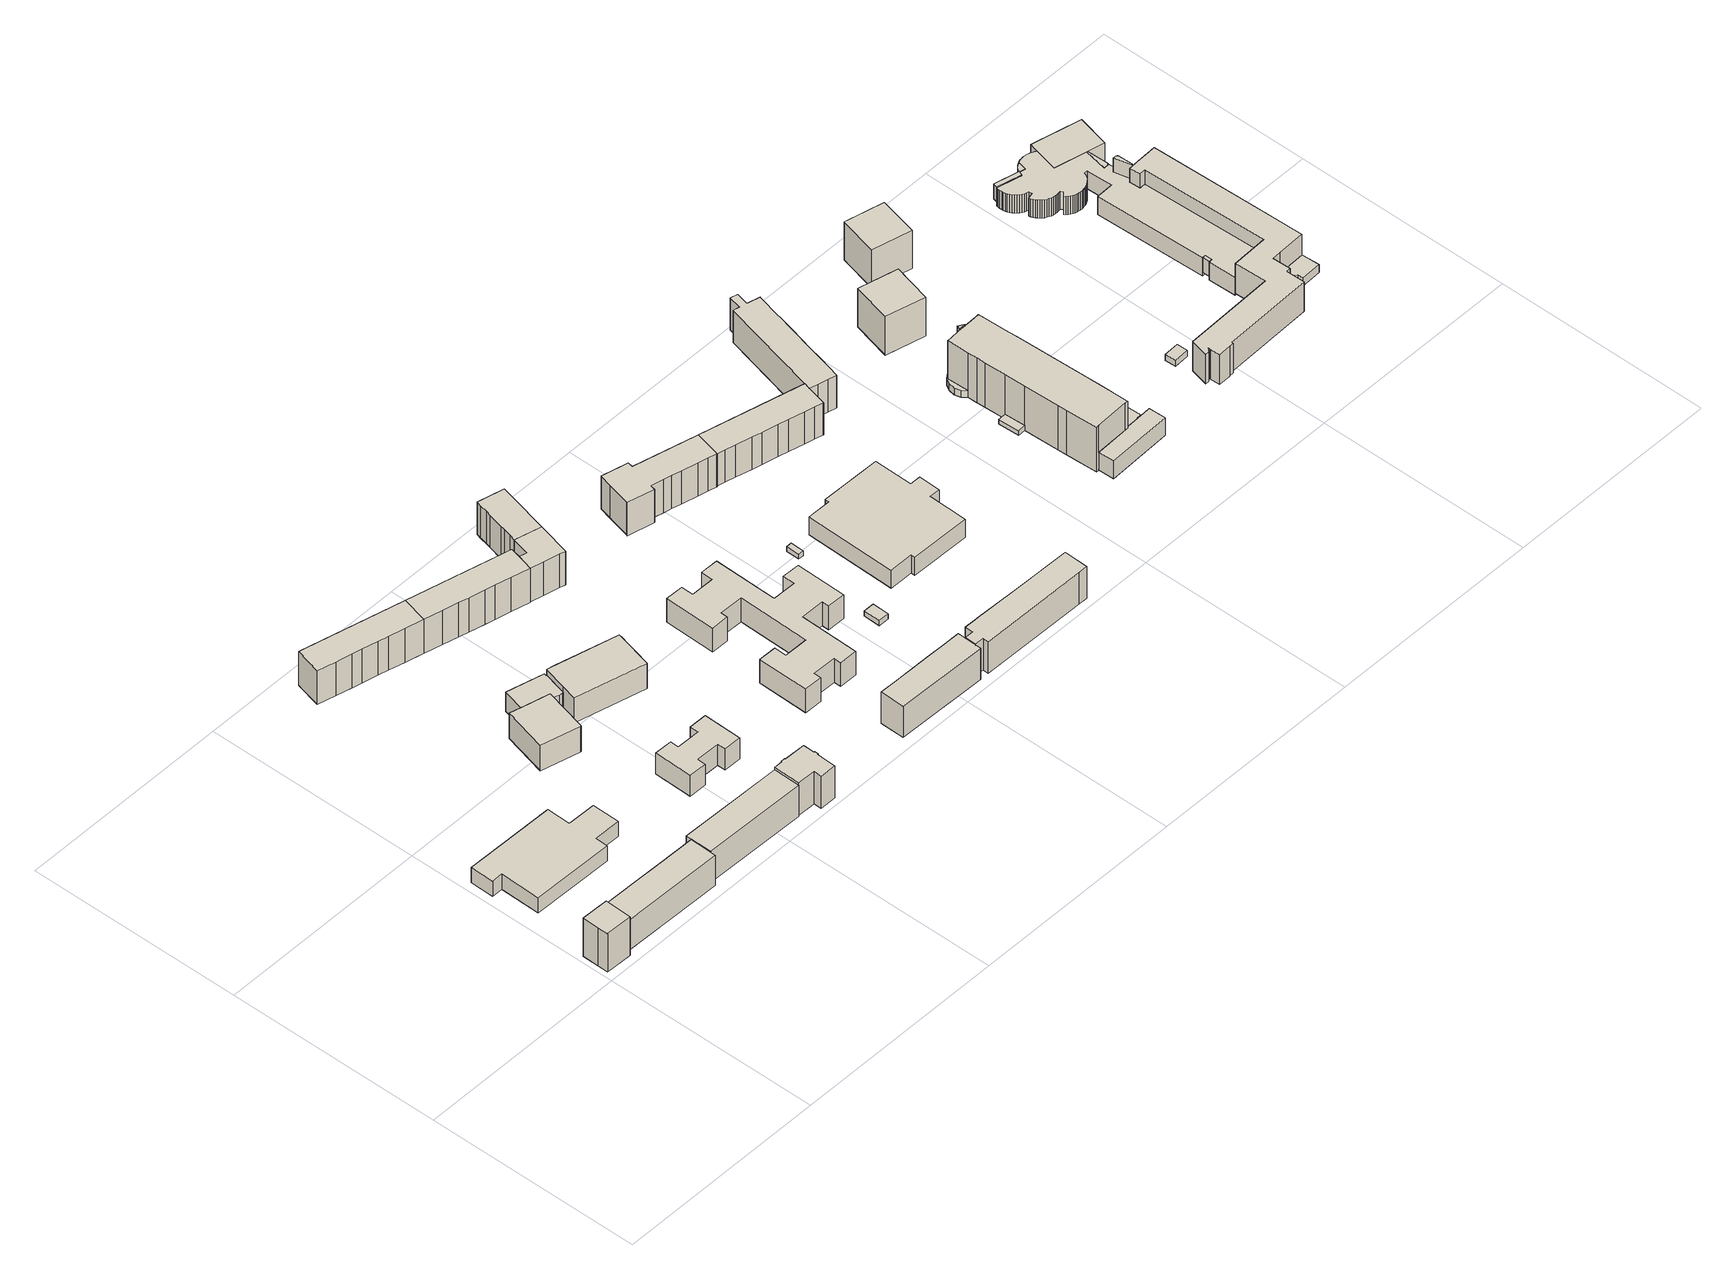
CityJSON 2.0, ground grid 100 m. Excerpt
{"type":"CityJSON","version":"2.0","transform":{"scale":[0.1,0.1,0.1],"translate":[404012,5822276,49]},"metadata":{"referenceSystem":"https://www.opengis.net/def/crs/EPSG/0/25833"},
"CityObjects":{
"building1":{"type":"Building","attributes":{"Gemeindeschluessel":"11000010","BezugspunktDach":"2200","function":"31001_1010","measuredHeight":20.04,"storeysAboveGround":6},"address":[{"country":"Germany","locality":"Berlin","thoroughfareNumber":"34","thoroughfareName":"Kyritzer Straße"}],"geometry":[{"type":"Solid","lod":"1","boundaries":[[[[0,1,2,3,4,5,6,7]],[[8,9,10,11,12,13,14,15]],[[8,15,7,6]],[[9,8,6,5]],[[10,9,5,4]],[[11,10,4,3]],[[12,11,3,2]],[[13,12,2,1]],[[14,13,1,0]],[[15,14,0,7]]]]}]},
"building2":{"type":"Building","attributes":{"Gemeindeschluessel":"11000010","BezugspunktDach":"2200","function":"31001_1010","measuredHeight":15.71,"storeysAboveGround":5},"address":[{"country":"Germany","locality":"Berlin","thoroughfareNumber":"36, 38, 40, 42","thoroughfareName":"Kyritzer Straße"}],"geometry":[{"type":"Solid","lod":"1","boundaries":[[[[16,17,18,19,20,21,22,23]],[[24,25,26,27,28,29,30,31]],[[24,31,23,22]],[[25,24,22,21]],[[26,25,21,20]],[[27,26,20,19]],[[28,27,19,18]],[[29,28,18,17]],[[30,29,17,16]],[[31,30,16,23]]]]}]},
"building3":{"type":"Building","attributes":{"Gemeindeschluessel":"11000010","BezugspunktDach":"2200","function":"31001_3021","measuredHeight":7.89,"storeysAboveGround":1},"address":[{"country":"Germany","locality":"Berlin","thoroughfareNumber":"43","thoroughfareName":"Kyritzer Straße"}],"geometry":[{"type":"Solid","lod":"1","boundaries":[[[[32,33,34,35,36,37,38,39,40,41]],[[42,43,44,45,46,47,48,49,50,51]],[[42,51,41,40]],[[43,42,40,39]],[[44,43,39,38]],[[45,44,38,37]],[[46,45,37,36]],[[47,46,36,35]],[[48,47,35,34]],[[49,48,34,33]],[[50,49,33,32]],[[51,50,32,41]]]]}]},
"building4":{"type":"Building","attributes":{"Gemeindeschluessel":"11000010","BezugspunktDach":"2200","function":"31001_1010","measuredHeight":16.17,"storeysAboveGround":5},"address":[{"country":"Germany","locality":"Berlin","thoroughfareNumber":"44, 46, 48, 50","thoroughfareName":"Kyritzer Straße"}],"geometry":[{"type":"Solid","lod":"1","boundaries":[[[[52,53,54,55,56]],[[57,58,59,60,61]],[[57,61,56,55]],[[58,57,55,54]],[[59,58,54,53]],[[60,59,53,52]],[[61,60,52,56]]]]}]},
"building5":{"type":"Building","attributes":{"Gemeindeschluessel":"11000010","BezugspunktDach":"2200","function":"31001_1010","measuredHeight":17.69,"storeysAboveGround":5},"address":[{"country":"Germany","locality":"Berlin","thoroughfareNumber":"60, 62, 64, 66","thoroughfareName":"Luckenwalder Straße"}],"geometry":[{"type":"Solid","lod":"1","boundaries":[[[[62,63,64,65,66,67,68,69,70,71]],[[72,73,74,75,76,77,78,79,80,81]],[[72,81,71,70]],[[73,72,70,69]],[[74,73,69,68]],[[75,74,68,67]],[[76,75,67,66]],[[77,76,66,65]],[[78,77,65,64]],[[79,78,64,63]],[[80,79,63,62]],[[81,80,62,71]]]]}]},
"building6":{"type":"Building","attributes":{"Gemeindeschluessel":"11000010","BezugspunktDach":"2200","function":"31001_3021","measuredHeight":10.93,"storeysAboveGround":3},"address":[{"country":"Germany","locality":"Berlin","thoroughfareNumber":"51","thoroughfareName":"Kyritzer Straße"}],"geometry":[{"type":"Solid","lod":"1","boundaries":[[[[82,83,84,85,86,87,88,89,90,91,92,93]],[[94,95,96,97,98,99,100,101,102,103,104,105]],[[94,105,93,92]],[[95,94,92,91]],[[96,95,91,90]],[[97,96,90,89]],[[98,97,89,88]],[[99,98,88,87]],[[100,99,87,86]],[[101,100,86,85]],[[102,101,85,84]],[[103,102,84,83]],[[104,103,83,82]],[[105,104,82,93]]]]}]},
"building7":{"type":"Building","attributes":{"Gemeindeschluessel":"11000010","BezugspunktDach":"2200","function":"31001_1010","measuredHeight":16.97,"storeysAboveGround":5},"address":[{"country":"Germany","locality":"Berlin","thoroughfareNumber":"2","thoroughfareName":"Fercher Straße"}],"geometry":[{"type":"Solid","lod":"1","boundaries":[[[[106,107,108,109,110,111,112,113,114,115,116,117,118,119,120]],[[121,122,123,124,125,126,127,128,129,130,131,132,133,134,135]],[[121,135,120,119]],[[122,121,119,118]],[[123,122,118,117]],[[124,123,117,116]],[[125,124,116,115]],[[126,125,115,114]],[[127,126,114,113]],[[128,127,113,112]],[[129,128,112,111]],[[130,129,111,110]],[[131,130,110,109]],[[132,131,109,108]],[[133,132,108,107]],[[134,133,107,106]],[[135,134,106,120]]]]}]},
"building8":{"type":"Building","attributes":{"name":"Ernst-Haeckel-Schule","Gemeindeschluessel":"11000010","function":"31001_3021"},"address":[{"country":"Germany","locality":"Berlin","thoroughfareNumber":"53","thoroughfareName":"Luckenwalder Straße"}],"children":["building8-1","building8-2","building8-3"]},
"building8-1":{"type":"BuildingPart","attributes":{"BezugspunktDach":"2200","measuredHeight":13.31,"storeysAboveGround":3},"parents":["building8"],"geometry":[{"type":"MultiSurface","lod":"1","boundaries":[[[136,137,138,139,140,141,142]],[[143,144,145,146,147,148,149]],[[143,149,142,141]],[[144,143,141,140]],[[150,151,140,139]],[[146,145,139,138]],[[147,146,138,137]],[[148,147,137,136]],[[149,148,136,142]],[[145,144,152,151,150]]]}]},
"building8-2":{"type":"BuildingPart","attributes":{"BezugspunktDach":"2200","measuredHeight":10.28,"storeysAboveGround":3},"parents":["building8"],"geometry":[{"type":"MultiSurface","lod":"1","boundaries":[[[153,151,150,154,155,156,157,158,159,160,161,162,163,164]],[[165,166,167,168,169,170,171,172,173,174,175,176,177,178]],[[165,178,164,163]],[[166,165,163,162]],[[167,166,162,161]],[[168,167,161,160]],[[169,168,179,180]],[[170,169,159,158]],[[171,170,158,157]],[[172,171,157,156]],[[173,172,156,155]],[[174,173,155,154]],[[175,174,154,150]],[[176,175,145,144]],[[177,176,151,153]],[[178,177,153,164]],[[180,179,160,159]],[[144,145,150,151]]]}]},
"building8-3":{"type":"BuildingPart","attributes":{"BezugspunktDach":"2200","measuredHeight":13.22,"storeysAboveGround":3},"parents":["building8"],"geometry":[{"type":"Solid","lod":"1","boundaries":[[[[181,182,183,184,185,186,187,188,189,190]],[[180,179,191,192,193,194,195,196,197,198]],[[180,198,190,189]],[[179,160,159,180,189,188]],[[191,179,188,187]],[[192,191,187,186]],[[193,192,186,185]],[[194,193,185,184]],[[195,194,184,183]],[[196,195,183,182]],[[197,196,182,181]],[[198,197,181,190]],[[180,159,160,179]]]]}]},
"building9":{"type":"Building","attributes":{"Gemeindeschluessel":"11000010","BezugspunktDach":"2200","function":"31001_1010","measuredHeight":17.89,"storeysAboveGround":5},"address":[{"country":"Germany","locality":"Berlin","thoroughfareNumber":"52, 54, 56, 58","thoroughfareName":"Luckenwalder Straße"}],"geometry":[{"type":"Solid","lod":"1","boundaries":[[[[199,200,201,202,203,204,205,206,207,69,68]],[[208,209,210,211,212,213,214,215,216,217,218]],[[208,218,68,69]],[[209,208,69,207]],[[210,209,207,206]],[[211,210,206,205]],[[212,211,205,204]],[[213,212,204,203]],[[214,213,203,202]],[[215,214,202,201]],[[216,215,201,200]],[[217,216,200,199]],[[218,217,199,68]]]]}]},
"building10":{"type":"Building","attributes":{"Gemeindeschluessel":"11000010","BezugspunktDach":"2200","function":"31001_1010","measuredHeight":17.6,"storeysAboveGround":5},"address":[{"country":"Germany","locality":"Berlin","thoroughfareNumber":"50","thoroughfareName":"Luckenwalder Straße"}],"geometry":[{"type":"Solid","lod":"1","boundaries":[[[[219,220,221,222,223,224,225,206,205]],[[226,227,228,229,230,231,232,233,234]],[[226,234,205,206]],[[227,226,206,225]],[[228,227,225,224]],[[229,228,224,223]],[[230,229,223,222]],[[231,230,222,221]],[[232,231,221,220]],[[233,232,220,219]],[[234,233,219,205]]]]}]},
"building11":{"type":"Building","attributes":{"Gemeindeschluessel":"11000010","BezugspunktDach":"2200","function":"31001_1010","measuredHeight":16.29,"storeysAboveGround":5},"address":[{"country":"Germany","locality":"Berlin","thoroughfareNumber":"52, 54, 56","thoroughfareName":"Kyritzer Straße"}],"geometry":[{"type":"Solid","lod":"1","boundaries":[[[[235,236,237,238,239,240,241,242,243,244,245,246]],[[247,248,249,250,251,252,253,254,255,256,257,258]],[[247,258,246,245]],[[248,247,245,244]],[[249,248,244,243]],[[250,249,243,242]],[[251,250,242,241]],[[252,251,241,240]],[[253,252,240,239]],[[254,253,239,238]],[[255,254,238,237]],[[256,255,237,236]],[[257,256,236,235]],[[258,257,235,246]]]]}]},
"building12":{"type":"Building","attributes":{"Gemeindeschluessel":"11000010","BezugspunktDach":"2200","function":"31001_3021","measuredHeight":12.39,"storeysAboveGround":3},"address":[{"country":"Germany","locality":"Berlin","thoroughfareNumber":"51","thoroughfareName":"Luckenwalder Straße"}],"geometry":[{"type":"Solid","lod":"1","boundaries":[[[[259,260,261,262,263,264,265,266,267,268,269,270,271,272,273,274,275,276,277,278,279,280,281,282,283,284,285,286]],[[287,288,289,290,291,292,293,294,295,296,297,298,299,300,301,302,303,304,305,306,307,308,309,310,311,312,313,314]],[[287,314,286,285]],[[288,287,285,284]],[[289,288,284,283]],[[290,289,283,282]],[[291,290,282,281]],[[292,291,281,280]],[[293,292,280,279]],[[294,293,279,278]],[[295,294,278,277]],[[296,295,277,276]],[[297,296,276,275]],[[298,297,275,274]],[[299,298,274,273]],[[300,299,273,272]],[[301,300,272,271]],[[302,301,271,270]],[[303,302,270,269]],[[304,303,269,268]],[[305,304,268,267]],[[306,305,267,266]],[[307,306,266,265]],[[308,307,265,264]],[[309,308,264,263]],[[310,309,263,262]],[[311,310,262,261]],[[312,311,261,260]],[[313,312,260,259]],[[314,313,259,286]]]]}]},
"building13":{"type":"Building","attributes":{"Gemeindeschluessel":"11000010","BezugspunktDach":"2200","function":"31001_1010","measuredHeight":16.92,"storeysAboveGround":5},"address":[{"country":"Germany","locality":"Berlin","thoroughfareNumber":"1, 3","thoroughfareName":"Michendorfer Straße"}],"geometry":[{"type":"Solid","lod":"1","boundaries":[[[[223,315,316,317,318,319,320,321,322,323,224]],[[324,325,326,327,328,329,330,331,332,333,334]],[[324,334,224,323]],[[325,324,323,322]],[[326,325,322,321]],[[327,326,321,320]],[[328,327,320,319]],[[329,328,319,318]],[[330,329,318,317]],[[331,330,317,316]],[[332,331,316,315]],[[333,332,315,223]],[[334,333,223,224]]]]}]},
"building14":{"type":"Building","attributes":{"Gemeindeschluessel":"11000010","BezugspunktDach":"2200","function":"31001_2523","measuredHeight":2.69,"storeysAboveGround":1},"address":[{"country":"Germany","locality":"Berlin","thoroughfareNumber":"3","thoroughfareName":"Kyritzer Straße"}],"geometry":[{"type":"Solid","lod":"1","boundaries":[[[[335,336,337,338]],[[339,340,341,342]],[[339,342,338,337]],[[340,339,337,336]],[[341,340,336,335]],[[342,341,335,338]]]]}]},
"building15":{"type":"Building","attributes":{"Gemeindeschluessel":"11000010","BezugspunktDach":"2200","function":"31001_1010","measuredHeight":16.57,"storeysAboveGround":5},"address":[{"country":"Germany","locality":"Berlin","thoroughfareNumber":"58, 60, 62, 64","thoroughfareName":"Kyritzer Straße"}],"geometry":[{"type":"Solid","lod":"1","boundaries":[[[[343,344,345,346,347,348,349,350,351,352,353,354]],[[355,356,357,358,359,360,361,362,363,364,365,366]],[[355,366,354,353]],[[356,355,353,352]],[[357,356,352,351]],[[358,357,351,350]],[[359,358,350,349]],[[360,359,349,348]],[[361,360,348,347]],[[362,361,347,346]],[[363,362,346,345]],[[364,363,345,344]],[[365,364,344,343]],[[366,365,343,354]]]]}]},
"building16":{"type":"Building","attributes":{"Gemeindeschluessel":"11000010","BezugspunktDach":"2200","function":"31001_2000","measuredHeight":2.44,"storeysAboveGround":1},"address":[{"country":"Germany","locality":"Berlin","thoroughfareNumber":"47 (3)","thoroughfareName":"Luckenwalder Straße"}],"geometry":[{"type":"Solid","lod":"1","boundaries":[[[[367,368,369,370]],[[371,372,373,374]],[[371,374,370,369]],[[372,371,369,368]],[[373,372,368,367]],[[374,373,367,370]]]]}]},
"building17":{"type":"Building","attributes":{"Gemeindeschluessel":"11000010","BezugspunktDach":"2200","function":"31001_1010","measuredHeight":17.22,"storeysAboveGround":5},"address":[{"country":"Germany","locality":"Berlin","thoroughfareNumber":"44, 46, 48","thoroughfareName":"Luckenwalder Straße"}],"geometry":[{"type":"Solid","lod":"1","boundaries":[[[[375,376,377,378,379,380,381,382,383,384,385,386,387,388,389,390]],[[391,392,393,394,395,396,397,398,399,400,401,402,403,404,405,406]],[[391,406,390,389]],[[392,391,389,388]],[[393,392,388,387]],[[394,393,387,386]],[[395,394,386,385]],[[396,395,385,384]],[[397,396,384,383]],[[398,397,383,382]],[[399,398,382,381]],[[400,399,381,380]],[[401,400,380,379]],[[402,401,379,378]],[[403,402,378,377]],[[404,403,377,376]],[[405,404,376,375]],[[406,405,375,390]]]]}]},
"building18":{"type":"Building","attributes":{"Gemeindeschluessel":"11000010","BezugspunktDach":"2200","function":"31001_3021","measuredHeight":9.41,"storeysAboveGround":1},"address":[{"country":"Germany","locality":"Berlin","thoroughfareNumber":"45","thoroughfareName":"Luckenwalder Straße"}],"geometry":[{"type":"Solid","lod":"1","boundaries":[[[[407,408,409,410,411,412,413,414,415,416,417,418]],[[419,420,421,422,423,424,425,426,427,428,429,430]],[[419,430,418,417]],[[420,419,417,416]],[[421,420,416,415]],[[422,421,415,414]],[[423,422,414,413]],[[424,423,413,412]],[[425,424,412,411]],[[426,425,411,410]],[[427,426,410,409]],[[428,427,409,408]],[[429,428,408,407]],[[430,429,407,418]]]]}]},
"building19":{"type":"Building","attributes":{"Gemeindeschluessel":"11000010","BezugspunktDach":"2200","function":"31001_1010","measuredHeight":16.89,"storeysAboveGround":5},"address":[{"country":"Germany","locality":"Berlin","thoroughfareNumber":"36, 38, 40, 42","thoroughfareName":"Luckenwalder Straße"}],"geometry":[{"type":"Solid","lod":"1","boundaries":[[[[431,432,433,434,435,436,437,438,439,440,441,442,443,444,384,383]],[[445,446,447,448,449,450,451,452,453,454,455,456,457,458,459,460]],[[445,460,383,384]],[[446,445,384,444]],[[447,446,444,443]],[[448,447,443,442]],[[449,448,442,441]],[[450,449,441,440]],[[451,450,440,439]],[[452,451,439,438]],[[453,452,438,437]],[[454,453,437,436]],[[455,454,436,435]],[[456,455,435,434]],[[457,456,434,433]],[[458,457,433,432]],[[459,458,432,431]],[[460,459,431,383]]]]}]},
"building20":{"type":"Building","attributes":{"Gemeindeschluessel":"11000010","BezugspunktDach":"2200","function":"31001_1010","measuredHeight":16.99,"storeysAboveGround":5},"address":[{"country":"Germany","locality":"Berlin","thoroughfareNumber":"28, 30, 32, 34","thoroughfareName":"Luckenwalder Straße"}],"geometry":[{"type":"Solid","lod":"1","boundaries":[[[[461,462,463,464,465,466,467,468,469,470,471,472,473,474,475,476,477,478,444,443]],[[479,480,481,482,483,484,485,486,487,488,489,490,491,492,493,494,495,496,497,498]],[[479,498,443,444]],[[480,479,444,478]],[[481,480,478,477]],[[482,481,477,476]],[[483,482,476,475]],[[484,483,475,474]],[[485,484,474,473]],[[486,485,473,472]],[[487,486,472,471]],[[488,487,471,470]],[[489,488,470,469]],[[490,489,469,468]],[[491,490,468,467]],[[492,491,467,466]],[[493,492,466,465]],[[494,493,465,464]],[[495,494,464,463]],[[496,495,463,462]],[[497,496,462,461]],[[498,497,461,443]]]]}]},
"building21":{"type":"Building","attributes":{"Gemeindeschluessel":"11000010","BezugspunktDach":"2200","function":"31001_2143","measuredHeight":2.43,"storeysAboveGround":1},"address":[{"country":"Germany","locality":"Berlin","thoroughfareNumber":"63 (1)","thoroughfareName":"Kyritzer Straße"}],"geometry":[{"type":"Solid","lod":"1","boundaries":[[[[499,500,501,502]],[[503,504,505,506]],[[503,506,502,501]],[[504,503,501,500]],[[505,504,500,499]],[[506,505,499,502]]]]}]},
"building22":{"type":"Building","attributes":{"Gemeindeschluessel":"11000010","function":"31001_3052"},"address":[{"country":"Germany","locality":"Berlin","thoroughfareNumber":"63","thoroughfareName":"Kyritzer Straße"}],"children":["building22-1","building22-2","building22-3","building22-4"]},
"building22-1":{"type":"BuildingPart","attributes":{"BezugspunktDach":"2200","measuredHeight":23.4,"storeysAboveGround":8},"parents":["building22"],"geometry":[{"type":"MultiSurface","lod":"1","boundaries":[[[507,508,509,510,511,512,513,514,515,516,517,518,519,520,521,522,523,524,525,526,527,528,529]],[[530,531,532,533,534,535,536,537,538,539,540,541,542,543,544,545,546,547,548,549,550,551,552]],[[553,554,555,556,530,552,529,528]],[[557,553,556,558,559,531,530,528,527]],[[532,531,527,526]],[[533,532,526,525]],[[534,533,525,524]],[[535,534,524,523]],[[536,535,523,522]],[[537,536,522,521]],[[538,537,521,520]],[[539,538,520,519],[560,561,562,563]],[[564,565,519,518]],[[540,539,566,567]],[[541,540,567,568,569,564,570,518,517]],[[571,569,568,572,542,541,517,516]],[[573,571,516,515]],[[543,542,572,574]],[[544,543,515,514]],[[545,544,514,513]],[[546,545,513,512]],[[547,546,512,511]],[[548,547,511,510]],[[549,548,510,509]],[[550,549,509,508]],[[551,550,508,507]],[[552,551,575,555,554,576,507,529]],[[556,555,554,553]],[[559,558,556,553,557]],[[562,561,560,563]],[[567,566,565,564]],[[570,564,569,568,567]],[[572,568,569,571]],[[574,572,571,573]],[[576,554,555,575]]]}]},
"building22-2":{"type":"BuildingPart","attributes":{"BezugspunktDach":"2200","measuredHeight":9.21,"storeysAboveGround":8},"parents":["building22"],"geometry":[{"type":"MultiSurface","lod":"1","boundaries":[[[577,578,579,580,565,564,569,571,573]],[[572,568,567,566,581,582,583,584,574]],[[581,566,561,585,586,562,565,580]],[[582,581,580,579]],[[583,582,579,578]],[[584,583,578,577]],[[574,584,577,573]],[[574,573,571,572]],[[568,572,571,569]],[[567,568,569,564]],[[566,567,564,565]],[[562,586,585,561]]]}]},
"building22-3":{"type":"BuildingPart","attributes":{"BezugspunktDach":"2200","measuredHeight":6.29,"storeysAboveGround":8},"parents":["building22"],"geometry":[{"type":"MultiSurface","lod":"1","boundaries":[[[562,586,587,588,589,590,591,563]],[[592,593,594,595,596,585,561,560]],[[592,560,563,591]],[[593,592,591,590]],[[594,593,590,589]],[[595,594,589,588]],[[596,595,588,587]],[[585,596,587,586]],[[561,585,586,562]],[[561,597,562,563,560]]]}]},
"building22-4":{"type":"BuildingPart","attributes":{"BezugspunktDach":"2200","measuredHeight":3.61,"storeysAboveGround":8},"parents":["building22"],"geometry":[{"type":"Solid","lod":"1","boundaries":[[[[598,576,554,553,557,599,600,601,602,603,604]],[[605,606,607,608,609,558,556,555,575,610,611]],[[605,611,604,603]],[[606,605,603,602]],[[607,606,602,601]],[[608,607,601,600]],[[609,608,600,599]],[[558,609,599,557]],[[610,575,576,598]],[[611,610,598,604]],[[558,557,553,556]],[[555,556,553,554]],[[575,555,554,576]]]]}]},
"building23":{"type":"Building","attributes":{"Gemeindeschluessel":"11000010","BezugspunktDach":"2200","function":"51009_1610","measuredHeight":23.77,"storeysAboveGround":0},"address":[{"country":"Germany","locality":"Berlin"}],"geometry":[{"type":"Solid","lod":"1","boundaries":[[[[612,613,614,615]],[[616,617,618,619]],[[616,619,615,614]],[[617,616,614,613]],[[618,617,613,612]],[[619,618,612,615]]]]}]},
"building24":{"type":"Building","attributes":{"Gemeindeschluessel":"11000010","BezugspunktDach":"2200","function":"31001_1010","measuredHeight":20.19,"storeysAboveGround":7},"address":[{"country":"Germany","locality":"Berlin","thoroughfareNumber":"31","thoroughfareName":"Luckenwalder Straße"}],"geometry":[{"type":"Solid","lod":"1","boundaries":[[[[620,621,622,623]],[[624,625,626,627]],[[624,627,623,622]],[[625,624,622,621]],[[626,625,621,620]],[[627,626,620,623]]]]}]},
"building25":{"type":"Building","attributes":{"Gemeindeschluessel":"11000010","BezugspunktDach":"2200","function":"31001_1010","measuredHeight":20.02,"storeysAboveGround":7},"address":[{"country":"Germany","locality":"Berlin","thoroughfareNumber":"7","thoroughfareName":"Luckenwalder Straße"}],"geometry":[{"type":"Solid","lod":"1","boundaries":[[[[628,629,630,631]],[[632,633,634,635]],[[632,635,631,630]],[[633,632,630,629]],[[634,633,629,628]],[[635,634,628,631]]]]}]},
"building26":{"type":"Building","attributes":{"Gemeindeschluessel":"11000010","BezugspunktDach":"2200","function":"31001_2140","measuredHeight":3.13,"storeysAboveGround":1},"address":[{"country":"Germany","locality":"Berlin","thoroughfareNumber":"103 (1)","thoroughfareName":"Kyritzer Straße"}],"geometry":[{"type":"Solid","lod":"1","boundaries":[[[[636,637,638,639]],[[640,641,642,643]],[[640,643,639,638]],[[641,640,638,637]],[[642,641,637,636]],[[643,642,636,639]]]]}]},
"building27":{"type":"Building","attributes":{"name":"Sartre-Gymnasium","Gemeindeschluessel":"11000010","function":"31001_3021"},"address":[{"country":"Germany","locality":"Berlin","thoroughfareNumber":"103","thoroughfareName":"Kyritzer Straße"},{"country":"Germany","locality":"Berlin","thoroughfareNumber":"3","thoroughfareName":"Luckenwalder Straße"}],"children":["building27-1","building27-2","building27-3","building27-4","building27-5","building27-6","building27-7","building27-8"]},
"building27-1":{"type":"BuildingPart","attributes":{"BezugspunktDach":"2200","measuredHeight":15.5,"storeysAboveGround":4},"parents":["building27"],"geometry":[{"type":"MultiSurface","lod":"1","boundaries":[[[644,645,646,647,648,649,650,651,652,653,654,655,656,657,658,659,660,661,662,663,664,665,666,667,668,669,670,671,672,673,674,675,676]],[[677,678,679,680,681,682,683,684,685,686,687,688,689,690,691,692,693,694,695,696,697,698,699,700,701,702,703,704,705,706,707,708,709]],[[677,709,676,675]],[[678,677,675,674]],[[679,678,674,673]],[[680,710,711,679,673,672]],[[712,710,672,671]],[[713,712,671,670]],[[683,714,713,670,669]],[[715,714,669,668]],[[685,716,715,684,668,667]],[[717,716,667,666]],[[718,717,666,665]],[[719,718,687,665,664]],[[689,688,664,663]],[[690,689,663,662]],[[691,690,662,661]],[[692,691,661,660]],[[693,692,660,659]],[[694,693,659,658]],[[720,721,722,723,724,695,694,658,657]],[[696,695,657,656]],[[697,696,656,655]],[[698,697,655,654]],[[699,698,654,653]],[[700,699,653,652]],[[701,700,652,651]],[[702,701,651,650]],[[703,702,650,649]],[[704,703,649,648]],[[705,704,648,647]],[[706,705,647,646]],[[707,706,646,645]],[[708,707,645,644]],[[709,708,644,676]],[[679,711,710,680]],[[681,680,710,712]],[[682,681,712,713]],[[682,713,714,683]],[[684,683,714,715]],[[684,715,716,685]],[[686,685,716,717]],[[687,686,717,718]],[[688,687,718,719]],[[724,723,722,721,720]]]}]},
"building27-2":{"type":"BuildingPart","attributes":{"BezugspunktDach":"2200","measuredHeight":9.47,"storeysAboveGround":4},"parents":["building27"],"geometry":[{"type":"MultiSurface","lod":"1","boundaries":[[[725,726,727,728,729,730,731,732,733,734,735,736,737,738,739,740,741,742,743,744,745,746,747,748,749,750,751,752,753,754,755,756,757,758,759,760,761,762,763,764,765,766,767,768,769,770,771,772,773,774,775,776,777,778,779,780,781,711,710,712,713,714,715,716,717,718,719,782,783,784,785,786,787,788,789,790,791,792,793,794,795,796,797,798,799,800,801,802,803,804,805,806,807,808]],[[809,810,811,812,813,814,815,816,817,818,819,820,821,822,823,824,825,826,827,828,829,830,831,832,833,834,835,836,837,838,839,840,841,842,843,844,845,846,847,848,849,850,851,852,853,854,855,856,857,858,859,860,861,862,863,864,865,866,867,868,869,870,871,872,873,874,875,876,877,878,879,880,881,882,883,884,885,886,887,888,889,890,891,892,893,894,895,896,897,898,899,900,901,902]],[[809,902,808,807]],[[810,809,807,806]],[[811,810,806,805]],[[812,811,903,904]],[[813,812,904,905]],[[814,813,905,906]],[[815,814,907,908]],[[816,815,909,908,910]],[[817,816,910,911,799]],[[818,817,799,798]],[[819,818,798,797]],[[820,819,797,796]],[[821,820,796,795]],[[822,821,795,794]],[[823,822,794,793]],[[824,823,793,792]],[[825,824,792,791]],[[826,825,791,790]],[[827,826,790,789]],[[828,827,789,788]],[[831,830,912,913]],[[832,831,913,914,784]],[[833,832,914,915,783]],[[834,833,915,916,917]],[[835,834,782,719]],[[836,835,688,687,718]],[[837,836,718,687,686]],[[838,837,686,685,716]],[[839,838,685,684,715]],[[840,839,684,683]],[[841,840,714,683,682,713]],[[842,841,682,681,712]],[[843,842,681,680,710]],[[844,843,680,679,711]],[[845,844,711,781]],[[846,845,918,919,920]],[[847,846,780,920,921]],[[848,847,779,921,922]],[[849,848,778,777]],[[850,849,777,776]],[[851,850,776,775]],[[852,851,775,774]],[[853,852,774,773]],[[854,853,773,772]],[[855,854,772,771]],[[856,855,771,770]],[[857,856,770,769]],[[858,857,769,768]],[[859,858,768,767]],[[860,859,767,766]],[[861,860,766,765]],[[862,861,765,764]],[[863,862,764,763]],[[864,863,763,762]],[[865,864,762,761]],[[866,865,761,760]],[[867,866,760,759]],[[868,867,759,758]],[[869,868,758,757]],[[870,869,757,756]],[[871,870,756,755]],[[872,871,755,754]],[[873,872,754,753]],[[874,873,753,752]],[[875,874,752,751]],[[876,875,751,750]],[[877,876,750,749]],[[878,877,749,748]],[[879,878,748,747]],[[880,879,747,746]],[[881,880,746,745]],[[882,881,745,744]],[[883,882,744,743]],[[884,883,743,742]],[[885,884,742,741]],[[886,885,741,740]],[[887,886,740,739]],[[888,887,739,738]],[[889,888,738,737]],[[890,889,737,736]],[[891,890,736,735]],[[892,891,735,734]],[[893,892,734,733]],[[894,893,733,732]],[[895,894,732,731]],[[896,895,731,730]],[[897,896,730,729]],[[898,897,729,728]],[[899,898,728,727]],[[900,899,727,726]],[[901,900,726,725]],[[902,901,725,808]],[[904,903,805,804]],[[905,904,923,804,803]],[[906,905,803,802]],[[908,907,802,801]],[[910,908,909,801,800]],[[924,800,799,911,910]],[[829,828,788,787]],[[830,829,787,786]],[[912,786,785,913]],[[785,784,914,913]],[[925,784,783,915,914]],[[917,916,915,926,783,782]],[[719,718,687,688]],[[686,687,718,717]],[[927,717,716,685,686]],[[716,715,684,685]],[[683,684,715,714]],[[713,682,683,714]],[[713,712,681,682]],[[712,710,680,681]],[[928,710,711,679,680]],[[929,920,919,918,781,780]],[[921,920,780,779]],[[922,921,779,778]]]}]},
"building27-3":{"type":"BuildingPart","attributes":{"BezugspunktDach":"2200","measuredHeight":4.03,"storeysAboveGround":4},"parents":["building27"],"geometry":[{"type":"Solid","lod":"1","boundaries":[[[[930,931,932,933,934,721,720]],[[722,935,936,937,938,939,723]],[[935,722,721,934]],[[936,935,934,933]],[[937,936,933,932]],[[938,937,932,931]],[[939,938,931,930]],[[723,939,930,720]],[[722,723,720,721]]]]}]},
"building27-4":{"type":"BuildingPart","attributes":{"BezugspunktDach":"2200","measuredHeight":9.68,"storeysAboveGround":4},"parents":["building27"],"geometry":[{"type":"MultiSurface","lod":"1","boundaries":[[[940,941,942,943,944,945,946]],[[947,948,949,950,951,952,953]],[[788,787,829,828,947,953,946,945]],[[948,947,945,944]],[[949,948,944,943]],[[950,949,943,942]],[[951,950,942,941]],[[954,940,941,955,912,952,951,941,940]],[[956,787,786,940,946]],[[953,952,830,829]],[[828,829,787,788]],[[912,955,941,940,954]],[[829,830,786,787,956]]]}]},
"building27-5":{"type":"BuildingPart","attributes":{"BezugspunktDach":"2200","measuredHeight":7.7,"storeysAboveGround":4},"parents":["building27"],"geometry":[{"type":"MultiSurface","lod":"1","boundaries":[[[957,958,959,960]],[[921,920,919,922]],[[921,779,778,960,959]],[[919,781,780,958,957]],[[922,919,957,960]],[[922,778,779,921]],[[921,779,780,920]],[[920,780,781,919]]]}]},
"building27-6":{"type":"BuildingPart","attributes":{"BezugspunktDach":"2200","measuredHeight":7.61,"storeysAboveGround":4},"parents":["building27"],"geometry":[{"type":"MultiSurface","lod":"1","boundaries":[[[961,962,963,941,940,964]],[[912,955,916,915,914,913]],[[786,785,964,940]],[[916,955,941,963]],[[783,782,963,962]],[[784,783,915,962,961]],[[785,784,965,961,964]],[[912,913,785,786]],[[955,912,966,940,941]],[[915,916,782,783]],[[914,915,783,784]],[[913,914,965,784,785]]]}]},
"building27-7":{"type":"BuildingPart","attributes":{"BezugspunktDach":"2200","measuredHeight":7.85,"storeysAboveGround":4},"parents":["building27"],"geometry":[{"type":"MultiSurface","lod":"1","boundaries":[[[967,968,969,970,971,972,973,974,975,976]],[[977,978,979,980,981,982,911,910,908,907]],[[977,907,976,975]],[[978,977,975,974]],[[979,978,974,973]],[[980,979,973,972]],[[981,980,972,971]],[[982,981,971,970]],[[911,982,970,969]],[[800,799,969,968]],[[801,800,968,967]],[[907,802,801,908,967,976]],[[910,911,983,799,800]],[[908,910,800,801]],[[908,801,802,907]]]}]},
"building27-8":{"type":"BuildingPart","attributes":{"BezugspunktDach":"2200","measuredHeight":7.91,"storeysAboveGround":4},"parents":["building27"],"geometry":[{"type":"MultiSurface","lod":"1","boundaries":[[[984,985,986,987,988]],[[989,906,905,904,903]],[[989,903,988,987]],[[906,989,987,986]],[[803,802,906,986,985]],[[804,803,990,985,984]],[[805,804,904,984,988]],[[991,905,906,802,803]],[[904,905,990,803,804]],[[903,904,804,805]]]}]}
},
"vertices":[
[10,26,233],[131,23,233],[133,23,233],[133,39,233],[136,147,233],[11,150,233],[9,74,233],[8,26,233],[9,74,33],[11,150,33],[136,147,33],[133,39,33],[133,23,33],[131,23,33],[10,26,33],[8,26,33],
[617,29,197],[618,54,197],[620,153,197],[439,156,197],[319,159,197],[136,162,197],[136,147,197],[133,39,197],[136,147,40],[136,162,40],[319,159,40],[439,156,40],[620,153,40],[618,54,40],[617,29,40],[133,39,40],
[79,620,106],[75,433,106],[456,427,106],[456,487,106],[580,484,106],[582,610,106],[450,613,106],[452,722,106],[29,729,106],[27,620,106],[29,729,27],[452,722,27],[450,613,27],[582,610,27],[580,484,27],[456,487,27],[456,427,27],[75,433,27],[79,620,27],[27,620,27],
[1102,44,200],[1104,168,200],[621,178,200],[620,153,200],[618,54,200],[620,153,38],[621,178,38],[1104,168,38],[1102,44,38],[618,54,38],
[449,1783,189],[520,1766,189],[565,1755,189],[636,1738,189],[682,1727,189],[753,1709,189],[837,1689,189],[866,1809,189],[396,1924,189],[366,1803,189],[396,1924,12],[866,1809,12],[837,1689,12],[753,1709,12],[682,1727,12],[636,1738,12],[565,1755,12],[520,1766,12],[449,1783,12],[366,1803,12],
[993,417,147],[994,455,147],[1103,453,147],[1103,415,147],[1184,414,147],[1187,590,147],[1105,591,147],[1105,552,147],[995,554,147],[996,593,147],[914,595,147],[911,418,147],[914,595,38],[996,593,38],[995,554,38],[1105,552,38],[1105,591,38],[1187,590,38],[1184,414,38],[1103,415,38],[1103,453,38],[994,455,38],[993,417,38],[911,418,38],
[1186,43,212],[1185,7,212],[1261,5,212],[1263,75,212],[1263,93,212],[1267,93,212],[1267,113,212],[1263,113,212],[1264,165,212],[1164,167,212],[1164,171,212],[1144,171,212],[1144,167,212],[1104,168,212],[1102,44,212],[1104,168,43],[1144,167,43],[1144,171,43],[1164,171,43],[1164,167,43],[1264,165,43],[1263,113,43],[1267,113,43],[1267,93,43],[1263,93,43],[1263,75,43],[1261,5,43],[1185,7,43],[1186,43,43],[1102,44,43],
[835,900,145],[838,900,145],[889,1101,145],[888,1102,145],[782,1128,145],[710,1147,145],[659,945,145],[710,1147,12],[782,1128,12],[888,1102,12],[889,1101,12],[838,900,12],[835,900,12],[659,945,12],[888,1102,113],[782,1128,113],[782,1128,70],
[783,1132,113],[889,1105,113],[899,1102,113],[933,1094,113],[946,1091,113],[947,1093,113],[951,1092,113],[978,1199,113],[975,1199,113],[978,1211,113],[810,1253,113],[780,1132,113],[810,1253,11],[978,1211,11],[975,1199,11],[978,1199,11],[951,1092,11],[947,1093,11],[946,1091,11],[933,1094,11],[899,1102,11],[889,1105,11],[888,1102,11],[782,1128,11],[783,1132,11],[780,1132,11],[978,1199,13],[951,1092,13],
[1252,940,145],[1271,1017,145],[1278,1042,145],[1283,1064,145],[1292,1101,145],[1297,1119,145],[1016,1189,145],[978,1199,145],[951,1092,145],[933,1020,145],[1016,1189,13],[1297,1119,13],[1292,1101,13],[1283,1064,13],[1278,1042,13],[1271,1017,13],[1252,940,13],[933,1020,13],
[919,1669,189],[990,1652,189],[1036,1640,189],[1106,1623,189],[1152,1612,189],[1223,1595,189],[1306,1574,189],[1325,1648,189],[1336,1694,189],[866,1809,10],[1336,1694,10],[1325,1648,10],[1306,1574,10],[1223,1595,10],[1152,1612,10],[1106,1623,10],[1036,1640,10],[990,1652,10],[919,1669,10],[837,1689,10],
[1366,1560,189],[1437,1543,189],[1462,1537,189],[1497,1678,189],[1500,1691,189],[1380,1721,189],[1360,1639,189],[1325,1648,13],[1360,1639,13],[1380,1721,13],[1500,1691,13],[1497,1678,13],[1462,1537,13],[1437,1543,13],[1366,1560,13],[1306,1574,13],
[2096,21,208],[2097,45,208],[2098,98,208],[2099,135,208],[2048,136,208],[2012,136,208],[1928,138,208],[1892,138,208],[1796,140,208],[1760,140,208],[1673,142,208],[1671,30,208],[1673,142,45],[1760,140,45],[1796,140,45],[1892,138,45],[1928,138,45],[2012,136,45],[2048,136,45],[2099,135,45],[2098,98,45],[2097,45,45],[2096,21,45],[1671,30,45],
[1629,405,143],[1630,438,143],[1739,436,143],[1739,403,143],[1821,402,143],[1826,672,143],[1935,671,143],[1935,638,143],[2017,636,143],[2021,870,143],[1939,872,143],[1938,816,143],[1829,818,143],[1834,1112,143],[1752,1114,143],[1751,1058,143],[1642,1060,143],[1643,1116,143],[1561,1118,143],[1556,883,143],[1638,882,143],[1639,914,143],[1748,912,143],[1742,581,143],[1632,583,143],[1633,639,143],[1551,641,143],[1547,407,143],[1551,641,19],[1633,639,19],[1632,583,19],[1742,581,19],[1748,912,19],[1639,914,19],[1638,882,19],[1556,883,19],[1561,1118,19],[1643,1116,19],[1642,1060,19],[1751,1058,19],[1752,1114,19],[1834,1112,19],[1829,818,19],[1938,816,19],[1939,872,19],[2021,870,19],[2017,636,19],[1935,638,19],[1935,671,19],[1826,672,19],[1821,402,19],[1739,403,19],[1739,436,19],[1630,438,19],[1629,405,19],[1547,407,19],
[1543,1869,189],[1558,1930,189],[1438,1959,189],[1431,1934,189],[1423,1898,189],[1417,1875,189],[1400,1805,189],[1394,1782,189],[1386,1747,189],[1386,1747,20],[1394,1782,20],[1400,1805,20],[1417,1875,20],[1423,1898,20],[1431,1934,20],[1438,1959,20],[1558,1930,20],[1543,1869,20],[1500,1691,20],[1380,1721,20],
[2114,501,62],[2115,577,62],[2066,577,62],[2065,501,62],[2066,577,35],[2115,577,35],[2114,501,35],[2065,501,35],
[2137,44,214],[2136,19,214],[2640,12,214],[2682,12,214],[2685,123,214],[2418,128,214],[2214,133,214],[2178,133,214],[2138,134,214],[2138,97,214],[2098,98,214],[2097,45,214],[2098,98,48],[2138,97,48],[2138,134,48],[2178,133,48],[2214,133,48],[2418,128,48],[2685,123,48],[2682,12,48],[2640,12,48],[2136,19,48],[2137,44,48],[2097,45,48],
[2164,972,47],[2165,1033,47],[2140,1033,47],[2140,972,47],[2140,1033,22],[2165,1033,22],[2164,972,22],[2140,972,22],
[1929,1508,190],[1935,1532,190],[1991,1518,190],[2028,1509,190],[2072,1499,190],[2144,1481,190],[2189,1470,190],[2226,1461,190],[2227,1461,190],[2256,1581,190],[1965,1652,190],[1970,1676,190],[1851,1705,190],[1836,1646,190],[1810,1540,190],[1809,1537,190],[1810,1540,17],[1836,1646,17],[1851,1705,17],[1970,1676,17],[1965,1652,17],[2256,1581,17],[2227,1461,17],[2226,1461,17],[2189,1470,17],[2144,1481,17],[2072,1499,17],[2028,1509,17],[1991,1518,17],[1935,1532,17],[1929,1508,17],[1809,1537,17],
[2365,609,115],[2364,590,115],[2643,586,115],[2646,765,115],[2696,764,115],[2698,864,115],[2648,865,115],[2651,1043,115],[2373,1048,115],[2371,1029,115],[2263,1031,115],[2255,611,115],[2263,1031,21],[2371,1029,21],[2373,1048,21],[2651,1043,21],[2648,865,21],[2698,864,21],[2696,764,21],[2646,765,21],[2643,586,21],[2364,590,21],[2365,609,21],[2255,611,21],
[2228,1461,190],[2264,1452,190],[2310,1441,190],[2381,1423,190],[2426,1412,190],[2498,1395,190],[2543,1384,190],[2614,1366,190],[2659,1356,190],[2696,1346,190],[2697,1346,190],[2716,1425,190],[2718,1436,190],[2726,1466,190],[2256,1581,21],[2726,1466,21],[2718,1436,21],[2716,1425,21],[2697,1346,21],[2696,1346,21],[2659,1356,21],[2614,1366,21],[2543,1384,21],[2498,1395,21],[2426,1412,21],[2381,1423,21],[2310,1441,21],[2264,1452,21],[2228,1461,21],[2227,1461,21],
[2756,1426,190],[2801,1415,190],[2838,1407,190],[2839,1406,190],[2865,1512,190],[2882,1584,190],[2893,1629,190],[2911,1701,190],[2922,1745,190],[2939,1817,190],[2950,1862,190],[2959,1899,190],[2960,1899,190],[2901,1914,190],[2915,1972,190],[2883,1980,190],[2869,1921,190],[2840,1928,190],[2726,1466,20],[2840,1928,20],[2869,1921,20],[2883,1980,20],[2915,1972,20],[2901,1914,20],[2960,1899,20],[2959,1899,20],[2950,1862,20],[2939,1817,20],[2922,1745,20],[2911,1701,20],[2893,1629,20],[2882,1584,20],[2865,1512,20],[2839,1406,20],[2838,1407,20],[2801,1415,20],[2756,1426,20],[2718,1436,20],
[3162,782,71],[3198,784,71],[3194,880,71],[3158,879,71],[3194,880,47],[3198,784,47],[3162,782,47],[3158,879,47],
[3188,1060,280],[3189,1016,280],[3191,976,280],[3194,880,280],[3198,784,280],[3203,620,280],[3205,580,280],[3211,435,280],[3223,436,280],[3225,436,280],[3380,442,280],[3393,442,280],[3393,446,280],[3388,589,280],[3387,627,280],[3374,982,280],[3372,1022,280],[3366,1167,280],[3353,1166,280],[3289,1164,280],[3258,1164,280],[3199,1160,280],[3185,1160,280],[3199,1160,46],[3258,1164,46],[3289,1164,46],[3353,1166,46],[3366,1167,46],[3372,1022,46],[3374,982,46],[3387,627,46],[3388,589,46],[3393,446,46],[3393,442,46],[3380,442,46],[3225,436,46],[3223,436,46],[3211,435,46],[3205,580,46],[3203,620,46],[3198,784,46],[3194,880,46],[3191,976,46],[3189,1016,46],[3188,1060,46],[3185,1160,46],[3199,1160,83],[3185,1160,83],[3185,1160,47],[3199,1160,47],[3258,1164,83],[3258,1164,47],[3258,1164,65],[3388,589,49],[3393,446,49],[3393,446,112],[3388,589,112],[3393,442,140],[3393,446,140],[3393,446,48],[3393,442,48],[3380,442,48],[3380,442,140],[3393,442,134],[3225,436,140],[3225,436,48],[3223,436,140],[3223,436,48],[3188,1060,47],[3188,1060,83],
[3225,363,140],[3527,374,140],[3524,451,140],[3476,449,140],[3476,449,48],[3524,451,48],[3527,374,48],[3225,363,48],[3476,449,49],[3476,449,112],
[3476,470,112],[3499,471,112],[3493,630,112],[3415,627,112],[3416,590,112],[3416,590,49],[3415,627,49],[3493,630,49],[3499,471,49],[3476,470,49],[3393,446,83],
[3171,1079,83],[3262,1181,83],[3234,1185,83],[3206,1178,83],[3182,1161,83],[3168,1137,83],[3163,1108,83],[3168,1137,47],[3182,1161,47],[3206,1178,47],[3234,1185,47],[3262,1181,47],[3171,1079,47],[3163,1108,47],
[3289,1164,286],[3287,1167,286],[3262,1181,286],[3258,1164,286],[3262,1181,48],[3287,1167,48],[3289,1164,48],[3258,1164,48],
[3340,1408,232],[3384,1586,232],[3206,1630,232],[3162,1452,232],[3206,1630,30],[3384,1586,30],[3340,1408,30],[3162,1452,30],
[3574,1685,231],[3616,1863,231],[3438,1906,231],[3395,1728,231],[3438,1906,31],[3616,1863,31],[3574,1685,31],[3395,1728,31],
[3827,590,80],[3897,593,80],[3895,643,80],[3825,640,80],[3895,643,49],[3897,593,49],[3827,590,49],[3825,640,49],
[3851,445,202],[3865,461,202],[3866,449,202],[3864,449,202],[3866,403,202],[3924,405,202],[3924,406,202],[3946,407,202],[3946,415,202],[4368,429,202],[4366,515,202],[4386,515,202],[4383,598,202],[4426,600,202],[4552,604,202],[4545,828,202],[4529,1325,202],[4414,1321,202],[4414,1320,202],[4409,1320,202],[4407,1398,202],[4401,1398,202],[4401,1402,202],[4386,1402,202],[4405,1320,202],[4386,1319,202],[4388,1270,202],[4416,1271,202],[4436,691,202],[4269,685,202],[4274,539,202],[3853,526,202],[3834,445,202],[3853,526,47],[4274,539,47],[4269,685,47],[4436,691,47],[4416,1271,47],[4388,1270,47],[4386,1319,47],[4405,1320,47],[4386,1402,47],[4401,1402,47],[4401,1398,47],[4407,1398,47],[4409,1320,47],[4414,1320,47],[4414,1321,47],[4529,1325,47],[4545,828,47],[4552,604,47],[4426,600,47],[4383,598,47],[4386,515,47],[4366,515,47],[4368,429,47],[3946,415,47],[3946,407,47],[3924,406,47],[3924,405,47],[3866,403,47],[3864,449,47],[3866,449,47],[3865,461,47],[3851,445,47],[3834,445,47],[4436,691,130],[4269,685,130],[4416,1271,130],[4388,1270,130],[4386,1319,130],[4405,1320,130],[4386,1402,130],[4401,1402,130],[4401,1398,130],[4407,1398,130],[4426,600,95],[4552,604,95],[4552,604,54],[4426,600,54],[4426,600,77],
[4029,1635,130],[4031,1626,130],[4033,1618,130],[4037,1610,130],[4041,1602,130],[4047,1594,130],[4053,1587,130],[4060,1581,130],[4068,1576,130],[4076,1571,130],[4085,1568,130],[4094,1565,130],[4098,1551,130],[4070,1544,130],[4072,1536,130],[4076,1527,130],[4080,1519,130],[4084,1512,130],[4090,1505,130],[4096,1499,130],[4103,1493,130],[4111,1489,130],[4119,1485,130],[4128,1481,130],[4137,1479,130],[4147,1478,130],[4156,1478,130],[4165,1479,130],[4175,1481,130],[4184,1470,130],[4163,1451,130],[4169,1445,130],[4175,1439,130],[4183,1434,130],[4190,1429,130],[4198,1426,130],[4207,1423,130],[4215,1422,130],[4224,1421,130],[4234,1421,130],[4243,1422,130],[4252,1424,130],[4261,1427,130],[4270,1432,130],[4278,1437,130],[4286,1443,130],[4293,1451,130],[4299,1459,130],[4304,1468,130],[4307,1477,130],[4325,1478,130],[4329,1359,130],[4248,1357,130],[4264,845,130],[4278,845,130],[4279,813,130],[4265,813,130],[4405,1445,130],[4400,1445,130],[4400,1441,130],[4377,1440,130],[4398,1547,130],[4253,1580,130],[4278,1687,130],[4270,1693,130],[4262,1697,130],[4254,1701,130],[4245,1704,130],[4236,1706,130],[4228,1707,130],[4219,1707,130],[4211,1706,130],[4202,1705,130],[4194,1702,130],[4186,1699,130],[4183,1683,130],[4176,1656,130],[4149,1662,130],[4145,1654,130],[4142,1643,130],[4031,1670,130],[4029,1661,130],[4028,1652,130],[4028,1643,130],[4028,1652,36],[4029,1661,36],[4031,1670,36],[4142,1643,36],[4145,1654,36],[4149,1662,36],[4176,1656,36],[4183,1683,36],[4186,1699,36],[4194,1702,36],[4202,1705,36],[4211,1706,36],[4219,1707,36],[4228,1707,36],[4236,1706,36],[4245,1704,36],[4254,1701,36],[4262,1697,36],[4270,1693,36],[4278,1687,36],[4253,1580,36],[4398,1547,36],[4377,1440,36],[4400,1441,36],[4400,1445,36],[4405,1445,36],[4407,1398,36],[4401,1398,36],[4401,1402,36],[4386,1402,36],[4405,1320,36],[4386,1319,36],[4388,1270,36],[4416,1271,36],[4436,691,36],[4269,685,36],[4265,813,36],[4279,813,36],[4278,845,36],[4264,845,36],[4248,1357,36],[4329,1359,36],[4325,1478,36],[4307,1477,36],[4304,1468,36],[4299,1459,36],[4293,1451,36],[4286,1443,36],[4278,1437,36],[4270,1432,36],[4261,1427,36],[4252,1424,36],[4243,1422,36],[4234,1421,36],[4224,1421,36],[4215,1422,36],[4207,1423,36],[4198,1426,36],[4190,1429,36],[4183,1434,36],[4175,1439,36],[4169,1445,36],[4163,1451,36],[4184,1470,36],[4175,1481,36],[4165,1479,36],[4156,1478,36],[4147,1478,36],[4137,1479,36],[4128,1481,36],[4119,1485,36],[4111,1489,36],[4103,1493,36],[4096,1499,36],[4090,1505,36],[4084,1512,36],[4080,1519,36],[4076,1527,36],[4072,1536,36],[4070,1544,36],[4098,1551,36],[4094,1565,36],[4085,1568,36],[4076,1571,36],[4068,1576,36],[4060,1581,36],[4053,1587,36],[4047,1594,36],[4041,1602,36],[4037,1610,36],[4033,1618,36],[4031,1626,36],[4029,1635,36],[4028,1643,36],[4031,1670,56],[4142,1643,56],[4145,1654,56],[4149,1662,56],[4149,1662,52],[4176,1656,52],[4176,1656,99],[4183,1683,52],[4186,1699,52],[4398,1547,55],[4377,1440,55],[4400,1441,55],[4400,1445,55],[4405,1445,55],[4405,1445,111],[4265,813,89],[4265,813,56],[4279,813,56],[4278,845,56],[4264,845,56],[4142,1643,89],[4183,1683,99],[4400,1441,83],[4400,1445,73],[4401,1402,99],[4436,691,106],[4279,813,122],
[4447,580,95],[4448,555,95],[4461,543,95],[4462,518,95],[4555,521,95],[4555,521,54],[4462,518,54],[4461,543,54],[4448,555,54],[4447,580,54],
[4398,1547,131],[4402,1546,131],[4479,1528,131],[4514,1676,131],[4287,1729,131],[4278,1687,131],[4253,1580,131],[4278,1687,34],[4287,1729,34],[4514,1676,34],[4479,1528,34],[4402,1546,34],[4398,1547,34],[4253,1580,34],[4398,1547,80],[4402,1546,55],[4253,1580,59],
[4265,813,133],[4279,813,133],[4278,845,133],[4264,845,133],
[4400,1441,131],[4400,1445,131],[4405,1445,131],[4377,1440,131],[4400,1441,111],[4398,1547,86],
[4176,1656,131],[4183,1683,131],[4186,1699,131],[4179,1695,131],[4173,1691,131],[4167,1686,131],[4161,1680,131],[4157,1675,131],[4152,1669,131],[4149,1662,131],[4152,1669,52],[4157,1675,52],[4161,1680,52],[4167,1686,52],[4173,1691,52],[4179,1695,52],[4186,1699,76],
[4142,1643,135],[4145,1654,135],[4149,1662,135],[4035,1689,135],[4031,1670,135],[4035,1689,56],[4145,1654,121],[4145,1654,99]
]}
